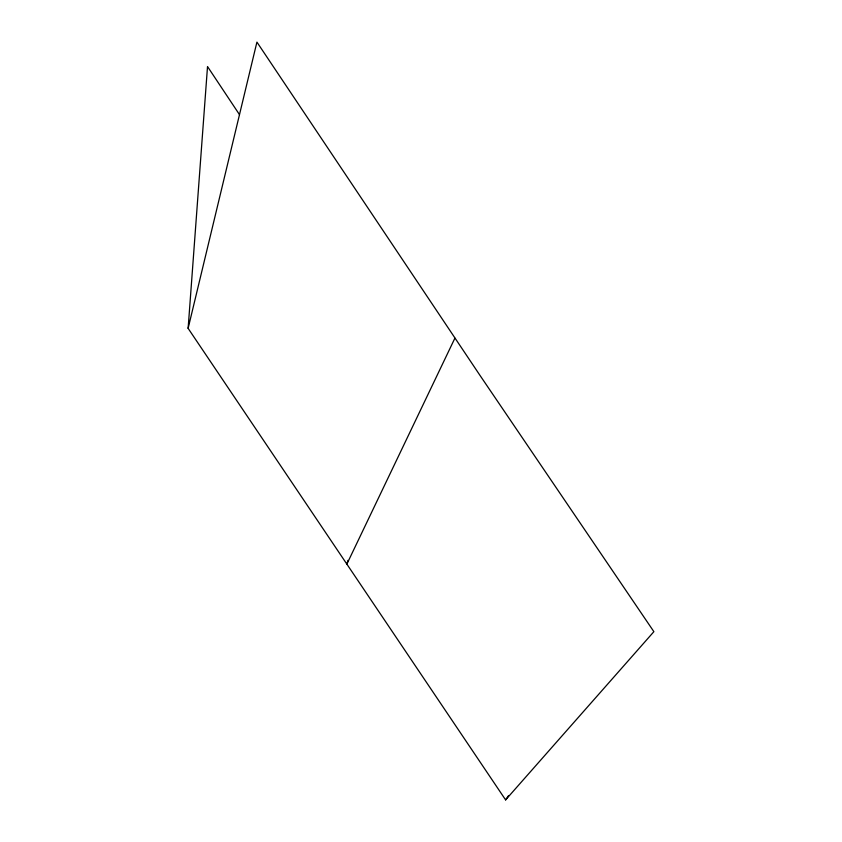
<?xml version="1.0" encoding="UTF-8"?>
<svg xmlns="http://www.w3.org/2000/svg" width="842" height="842" viewBox="0 0 842 842"><rect width="100%" height="100%" fill="white"/><g stroke="black" fill="none" stroke-linecap="round" stroke-linejoin="round"><path stroke-width="1.26" d="M188.124 328.359L256.926 42.1L479.719 374.995L653.876 631.668L505.61 799.9L188.124 328.359L207.521 66.55L239.475 114.617M347.967 560.351L346.862 564.129L454.901 338.168M505.61 799.9L508.579 795.574"/></g></svg>
